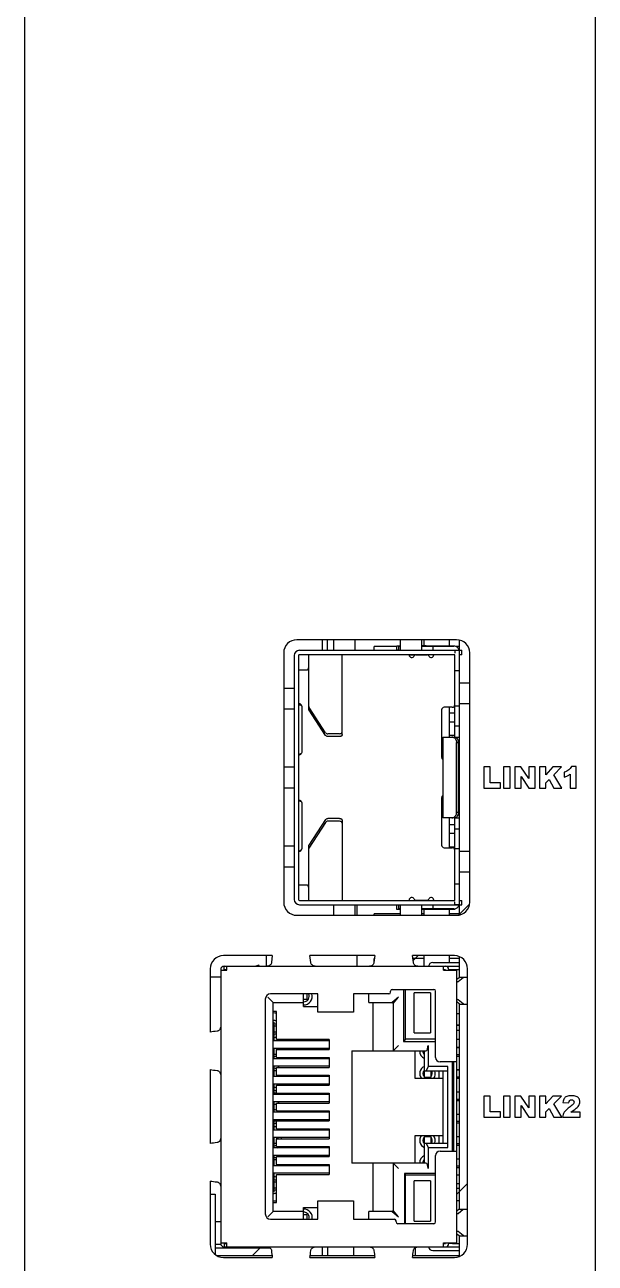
# Model space of a CAD drawing. Header units: millimetres. Extents: x 33 to 632, y -490 to 20.
# Drawn here: x 39.7 to 72.2, y -454.9 to -384.4 of the extents above; entities that cross this region are included whole.
import ezdxf

# ---------------------------------------------------------------- set-up
doc = ezdxf.new("R2010")
doc.units = ezdxf.units.MM
for name, color, linetype in [('02___PRT_ALL_AXES', 7, 'Continuous'), ('03___PRT_ALL_CURVES', 7, 'Continuous'), ('ECAD_DIPTRONICS_EMR-08', 7, 'Continuous'), ('ECAD_PULSE_HX5401NL', 7, 'Continuous'), ('ECAD_SAMTEC_TSW-102-08-L-S-RA', 7, 'Continuous'), ('ECAD_TE_1734099-5', 7, 'Continuous')]:
    doc.layers.add(name, color=color, linetype=linetype)

# ---------------------------------------------------------------- blocks, each defined once
blk = doc.blocks.new('MOD_CCU701')
at = {"color": 7, "linetype": 'Continuous'}
for p, q in [((-0.25, 6), (-0.25, 91.8)), ((32.25, 91.8), (32.25, 6)), ((24.35, 54.6), (15.25, 54.6)), ((17, 54), (17, 54.6)), ((17.35, 54), (17.35, 54.6)), ((18.55, 54.6), (18.55, 54)), ((21.15, 54), (21.15, 54.6)), ((22.35, 54.6), (22.35, 54)), ((22.5, 54.262), (22.5, 54.6)), ((23.94, 54.262), (23.94, 54.6)), ((24.5, 54.576), (24.5, 39.51)), ((14.5, 53.85), (14.5, 39.65)), ((15.1, 53.7), (15.1, 39.8)), ((15.35, 53.7), (15.35, 39.8)), ((15.4, 54), (24.65, 54)), ((24.25, 53.75), (15.4, 53.75)), ((15.93, 50.64), (15.93, 53.75)), ((17.83, 49.195), (17.83, 53.75)), ((20.95, 54.22), (19.65, 54.22)), ((19.65, 54), (19.65, 54.22)), ((20.95, 54.262), (21.15, 54.262)), ((20.95, 54), (20.95, 54.262)), ((21.05, 54.012), (20.95, 54.012)), ((21.05, 54.24), (21.15, 54.24)), ((21.05, 54.24), (21.05, 54)), ((21.65, 53.75), (21.65, 53.74)), ((21.972, 53.72), (21.65, 53.72)), ((22.029, 53.74), (22.671, 53.74)), ((22.35, 54.262), (24.25, 54.262)), ((22.58, 54.25), (22.35, 54.25)), ((22.35, 54.24), (24.2, 54.24)), ((23, 54.24), (23, 54)), ((23.05, 53.74), (23.05, 53.751)), ((24.25, 54.231), (24.25, 54.262)), ((24.25, 54), (24.25, 53.84)), ((24.5, 53.99), (24.25, 53.99)), ((24.25, 49.05), (24.25, 53.75)), ((24.5, 54.22), (24.306, 54.22)), ((24.65, 53.75), (24.5, 53.75)), ((24.65, 53.75), (24.65, 54)), ((25.1, 39.65), (25.1, 53.85)), ((15.35, 52.88), (15.78, 52.88)), ((24.5, 52.82), (24.25, 52.82)), ((14.5, 51.85), (15.1, 51.85)), ((24.5, 52.15), (25.1, 52.15)), ((15.389, 50.929), (15.5, 50.883)), ((24.5, 50.82), (24.25, 50.82)), ((25.1, 50.95), (24.5, 50.95)), ((15.1, 50.65), (14.5, 50.65)), ((15.562, 48.3), (15.562, 50.7)), ((16.889, 49.304), (15.946, 50.749)), ((16.889, 49.143), (15.946, 50.589)), ((23.5, 50.6), (23.5, 47.9)), ((24.1, 50.75), (23.65, 50.75)), ((23.94, 49.05), (23.94, 50.75)), ((24.25, 50.41), (23.94, 50.41)), ((24.25, 49.91), (23.94, 49.91)), ((24.25, 49.7), (24.5, 49.7)), ((17.68, 49.24), (17.023, 49.24)), ((17.68, 49.08), (17.023, 49.08)), ((17.68, 49.24), (17.738, 49.249)), ((23.56, 49.05), (24.234, 49.05)), ((23.56, 49.05), (23.56, 44.45)), ((24.25, 49.14), (23.94, 49.14)), ((24.14, 49.043), (24.087, 49.05)), ((24.25, 49.048), (24.277, 49.043)), ((24.277, 49.05), (24.494, 49.05)), ((24.35, 48.75), (24.446, 48.75)), ((24.35, 44.75), (24.35, 48.75)), ((24.446, 48.75), (24.446, 44.75)), ((14.5, 47.35), (15.1, 47.35)), ((15.1, 46.15), (14.5, 46.15)), ((15.389, 45.429), (15.5, 45.383)), ((15.562, 42.8), (15.562, 45.2)), ((23.5, 45.6), (23.5, 42.9)), ((24.446, 44.75), (24.35, 44.75)), ((16.889, 44.357), (15.93, 42.887)), ((16.889, 44.196), (15.93, 42.726)), ((17.68, 44.42), (17.023, 44.42)), ((17.68, 44.26), (17.023, 44.26)), ((17.738, 44.251), (17.68, 44.26)), ((17.83, 44.305), (17.83, 39.75)), ((24.234, 44.45), (23.56, 44.45)), ((23.94, 42.75), (23.94, 44.45)), ((24.25, 44.06), (23.94, 44.06)), ((24.25, 44.451), (24.234, 44.45)), ((24.25, 44.45), (24.494, 44.45)), ((24.25, 39.75), (24.25, 44.45)), ((24.5, 43.8), (24.25, 43.8)), ((24.25, 43.56), (23.94, 43.56)), ((14.5, 42.85), (15.1, 42.85)), ((15.93, 39.75), (15.93, 42.887)), ((23.65, 42.75), (24.1, 42.75)), ((24.25, 42.79), (23.94, 42.79)), ((24.5, 42.68), (24.25, 42.68)), ((24.5, 42.55), (25.1, 42.55)), ((15.1, 41.65), (14.5, 41.65)), ((25.1, 41.35), (24.5, 41.35)), ((15.78, 40.62), (15.35, 40.62)), ((24.5, 40.68), (24.25, 40.68)), ((15.4, 39.75), (24.25, 39.75)), ((21.65, 39.75), (21.65, 39.76)), ((22.029, 39.76), (22.671, 39.76)), ((23.05, 39.76), (23.05, 39.75)), ((24.25, 39.5), (24.25, 39.66)), ((24.5, 39.75), (24.65, 39.75)), ((24.65, 39.5), (24.65, 39.75)), ((15.25, 38.9), (24.35, 38.9)), ((15.4, 39.5), (24.65, 39.5)), ((17.35, 38.9), (17.35, 39.5)), ((18.55, 39.5), (18.55, 38.9)), ((21.15, 38.98), (19.65, 38.98)), ((19.65, 38.9), (19.65, 38.98)), ((20.95, 39.238), (20.95, 39.5)), ((20.95, 39.487), (21.05, 39.487)), ((21.15, 39.238), (20.95, 39.238)), ((21.05, 39.5), (21.05, 39.26)), ((21.15, 39.26), (21.05, 39.26)), ((21.15, 38.9), (21.15, 39.5)), ((22.35, 39.5), (22.35, 38.9)), ((24.2, 39.26), (22.35, 39.26)), ((22.58, 39.25), (22.35, 39.25)), ((24.25, 39.238), (22.35, 39.238)), ((22.5, 38.98), (22.35, 38.98)), ((22.5, 38.9), (22.5, 39.238)), ((23, 39.5), (23, 39.26)), ((23.94, 38.9), (23.94, 39.238)), ((24.5, 38.98), (23.94, 38.98)), ((24.25, 39.51), (24.5, 39.51)), ((24.25, 39.238), (24.25, 39.269)), ((24.5, 39.5), (24.5, 38.924)), ((13.852, 36.6), (11.065, 36.6)), ((11.115, 36.002), (24.5, 36.002)), ((11.115, 35.773), (11.115, 36.002)), ((11.262, 35.773), (11.262, 36.002)), ((13.09, 36.048), (12.918, 36.002)), ((13.102, 36.002), (13.09, 36.048)), ((13.852, 36.601), (13.804, 36.206)), ((16.046, 36.206), (15.998, 36.601)), ((19.694, 36.6), (15.998, 36.6)), ((19.694, 36.601), (19.646, 36.206)), ((19.675, 36.44), (19.65, 36.44)), ((19.65, 36.237), (19.65, 36.44)), ((21.888, 36.206), (21.84, 36.601)), ((24.225, 36.6), (21.84, 36.6)), ((22.5, 36.44), (21.859, 36.44)), ((22.5, 36.002), (22.5, 36.6)), ((22.997, 36.205), (24.5, 36.205)), ((23.612, 35.773), (23.612, 36.002)), ((23.94, 36.205), (23.94, 36.6)), ((24.5, 36.44), (23.94, 36.44)), ((24.5, 36.541), (24.5, 35.352)), ((10.315, 35.85), (10.315, 32.248)), ((10.912, 35.799), (10.912, 20.203)), ((10.912, 35.773), (11.262, 35.773)), ((11.262, 35.799), (11.115, 35.799)), ((11.224, 35.799), (11.222, 35.773)), ((23.713, 35.799), (23.612, 35.799)), ((23.612, 35.773), (24.374, 35.773)), ((23.713, 35.773), (23.713, 35.799)), ((24.5, 35.799), (23.917, 35.799)), ((23.917, 35.773), (23.917, 35.799)), ((23.94, 35.773), (23.94, 35.799)), ((24.374, 20.229), (24.374, 35.773)), ((24.374, 35.25), (24.504, 35.352)), ((24.432, 35.121), (24.728, 35.352)), ((24.545, 35.367), (24.96, 35.367)), ((24.975, 20.15), (24.975, 35.85)), ((20.689, 34.675), (23.055, 34.675)), ((21.448, 31.836), (21.448, 34.675)), ((24.393, 35.12), (24.412, 35.113)), ((24.412, 35.113), (24.432, 35.121)), ((13.452, 34.121), (13.452, 21.881)), ((16.449, 34.421), (13.752, 34.421)), ((15.826, 34.098), (15.635, 34.098)), ((15.826, 34.421), (15.826, 34.098)), ((16.449, 33.383), (16.449, 34.421)), ((20.489, 34.421), (18.481, 34.421)), ((18.481, 34.421), (18.481, 33.383)), ((20.589, 34.521), (20.589, 34.575)), ((22.868, 34.479), (21.928, 34.479)), ((21.928, 32.193), (21.928, 34.479)), ((22.868, 34.479), (22.868, 32.193)), ((23.155, 30.795), (23.155, 34.575)), ((24.504, 33.858), (24.374, 33.96)), ((24.412, 34.097), (24.393, 34.09)), ((24.432, 34.089), (24.412, 34.097)), ((24.728, 33.858), (24.432, 34.089)), ((18.481, 33.383), (16.449, 33.383)), ((24.5, 33.862), (24.5, 22.144)), ((24.545, 33.843), (24.96, 33.843)), ((13.908, 32.802), (13.959, 32.802)), ((13.959, 31.755), (13.959, 32.802)), ((13.959, 32.599), (14.086, 32.599)), ((24.5, 32.63), (24.374, 32.63)), ((24.5, 32.621), (24.374, 32.621)), ((14.086, 32.244), (13.959, 32.244)), ((23.155, 31.836), (21.448, 31.836)), ((21.928, 32.193), (22.868, 32.193)), ((24.374, 32.344), (24.5, 32.344)), ((24.374, 31.836), (24.5, 31.836)), ((13.908, 31.755), (17.083, 31.755)), ((17.083, 31.31), (13.908, 31.31)), ((13.959, 30.739), (13.959, 31.31)), ((14.086, 31.31), (14.086, 31.247)), ((22.497, 31.177), (22.497, 30.951)), ((24.5, 31.36), (24.374, 31.36)), ((24.5, 31.351), (24.374, 31.351)), ((13.908, 30.739), (17.083, 30.739)), ((14.086, 30.974), (13.959, 30.974)), ((22.497, 30.951), (22.52, 30.951)), ((24.374, 30.541), (23.409, 30.541)), ((24.171, 30.541), (24.171, 25.461)), ((24.5, 30.951), (24.374, 30.951)), ((24.5, 30.86), (24.374, 30.86)), ((10.315, 30.104), (10.315, 25.898)), ((17.083, 30.294), (13.908, 30.294)), ((13.908, 29.723), (17.083, 29.723)), ((13.959, 29.723), (13.959, 30.294)), ((13.959, 30.059), (14.086, 30.059)), ((14.086, 29.786), (14.086, 29.723)), ((22.52, 30.081), (22.497, 30.081)), ((22.497, 30.081), (22.497, 29.681)), ((22.497, 29.681), (22.897, 29.681)), ((22.897, 29.681), (22.897, 30.034)), ((23.332, 30.034), (23.332, 29.602)), ((24.171, 30.09), (24.119, 30.09)), ((24.171, 30.081), (24.119, 30.081)), ((24.171, 29.681), (24.119, 29.681)), ((24.5, 30.09), (24.374, 30.09)), ((24.5, 30.081), (24.374, 30.081)), ((24.5, 29.681), (24.374, 29.681)), ((17.083, 29.278), (13.908, 29.278)), ((13.959, 28.707), (13.959, 29.278)), ((24.171, 29.59), (24.119, 29.59)), ((24.5, 29.59), (24.374, 29.59)), ((13.908, 28.707), (17.083, 28.707)), ((17.083, 28.262), (13.908, 28.262)), ((13.959, 28.789), (14.086, 28.789)), ((13.959, 27.691), (13.959, 28.262)), ((14.086, 28.77), (14.086, 28.707)), ((24.171, 28.82), (24.119, 28.82)), ((24.171, 28.811), (24.119, 28.811)), ((24.171, 28.411), (24.119, 28.411)), ((24.171, 28.32), (24.119, 28.32)), ((24.5, 28.82), (24.374, 28.82)), ((24.5, 28.811), (24.374, 28.811)), ((24.5, 28.411), (24.374, 28.411)), ((24.5, 28.32), (24.374, 28.32)), ((13.908, 27.691), (17.083, 27.691)), ((24.171, 27.55), (24.119, 27.55)), ((24.171, 27.541), (24.119, 27.541)), ((24.5, 27.55), (24.374, 27.55)), ((24.5, 27.541), (24.374, 27.541)), ((17.083, 27.246), (13.908, 27.246)), ((13.959, 26.675), (13.959, 27.246)), ((14.086, 27.164), (13.959, 27.164)), ((14.086, 27.246), (14.086, 27.183)), ((24.171, 27.141), (24.119, 27.141)), ((24.171, 27.05), (24.119, 27.05)), ((24.5, 27.141), (24.374, 27.141)), ((24.5, 27.05), (24.374, 27.05)), ((13.908, 26.675), (17.083, 26.675)), ((17.083, 26.23), (13.908, 26.23)), ((13.959, 25.659), (13.959, 26.23)), ((14.086, 26.23), (14.086, 26.167)), ((22.897, 26.271), (22.497, 26.271)), ((22.497, 26.271), (22.497, 25.871)), ((22.897, 25.919), (22.897, 26.271)), ((23.332, 26.351), (23.332, 25.919)), ((24.171, 26.28), (24.119, 26.28)), ((24.171, 26.271), (24.119, 26.271)), ((24.5, 26.28), (24.374, 26.28)), ((24.5, 26.271), (24.374, 26.271)), ((13.908, 25.659), (17.083, 25.659)), ((14.086, 25.894), (13.959, 25.894)), ((22.497, 25.871), (22.52, 25.871)), ((23.409, 25.461), (24.374, 25.461)), ((24.171, 25.871), (24.119, 25.871)), ((24.171, 25.78), (24.119, 25.78)), ((24.5, 25.871), (24.374, 25.871)), ((24.5, 25.78), (24.374, 25.78)), ((17.083, 25.214), (13.908, 25.214)), ((13.959, 24.643), (13.959, 25.214)), ((13.959, 24.979), (14.086, 24.979)), ((14.086, 24.706), (14.086, 24.643)), ((22.52, 25.001), (22.497, 25.001)), ((22.497, 25.001), (22.497, 24.776)), ((23.155, 21.427), (23.155, 25.207)), ((24.5, 25.01), (24.374, 25.01)), ((24.5, 25.001), (24.374, 25.001)), ((13.908, 24.643), (17.083, 24.643)), ((17.083, 24.198), (13.908, 24.198)), ((13.959, 23.15), (13.959, 24.198)), ((21.448, 24.116), (23.155, 24.116)), ((21.448, 21.327), (21.448, 24.116)), ((24.5, 24.601), (24.374, 24.601)), ((24.5, 24.51), (24.374, 24.51)), ((24.374, 24.116), (24.5, 24.116)), ((10.315, 23.754), (10.315, 20.15)), ((13.959, 23.709), (14.086, 23.709)), ((14.086, 23.354), (13.959, 23.354)), ((22.868, 23.759), (21.928, 23.759)), ((21.928, 21.473), (21.928, 23.759)), ((22.868, 23.759), (22.868, 21.473)), ((24.374, 23.608), (24.5, 23.608)), ((24.5, 23.331), (24.374, 23.331)), ((13.959, 23.15), (13.908, 23.15)), ((16.449, 22.619), (18.481, 22.619)), ((16.449, 21.581), (16.449, 22.619)), ((18.481, 22.619), (18.481, 21.581)), ((24.504, 22.144), (24.374, 22.042)), ((24.393, 21.912), (24.412, 21.905)), ((24.412, 21.905), (24.432, 21.913)), ((24.432, 21.913), (24.728, 22.144)), ((24.545, 22.159), (24.96, 22.159)), ((13.752, 21.581), (16.449, 21.581)), ((15.635, 21.855), (15.826, 21.855)), ((15.826, 21.855), (15.826, 21.581)), ((18.481, 21.581), (20.805, 21.581)), ((20.905, 21.427), (20.905, 21.481)), ((23.055, 21.327), (21.005, 21.327)), ((21.928, 21.473), (22.868, 21.473)), ((24.374, 20.752), (24.504, 20.65)), ((24.412, 20.889), (24.393, 20.882)), ((24.432, 20.881), (24.412, 20.889)), ((24.728, 20.65), (24.432, 20.881)), ((24.5, 20.654), (24.5, 19.459)), ((24.545, 20.635), (24.96, 20.635)), ((10.912, 20.229), (11.262, 20.229)), ((11.115, 20.229), (11.115, 20)), ((11.115, 20.203), (11.262, 20.203)), ((11.115, 20), (24.5, 20)), ((11.222, 20.229), (11.224, 20.203)), ((11.262, 20), (11.262, 20.229)), ((12.918, 20), (13.09, 19.954)), ((13.09, 19.954), (13.102, 20)), ((17, 20), (17, 19.56)), ((18.5, 19.5), (18.5, 20)), ((22, 19.959), (22, 19.56)), ((22.997, 19.797), (24.5, 19.797)), ((23.612, 20.229), (24.374, 20.229)), ((23.612, 20), (23.612, 20.229)), ((23.612, 20.203), (23.713, 20.203)), ((23.713, 20.203), (23.713, 20.229)), ((23.917, 20.203), (23.917, 20.229)), ((24.119, 20.203), (24.5, 20.203)), ((11.065, 19.4), (13.853, 19.4)), ((15.997, 19.4), (19.695, 19.4)), ((21.839, 19.4), (24.225, 19.4))]:
    blk.add_line(p, q, dxfattribs=at)
at = {"color": 2, "linetype": 'Continuous'}
for p, q in [((24.464, 38.909), (25.091, 39.536)), ((21.874, 36.319), (22.155, 36.6)), ((24.374, 23.013), (24.975, 23.614)), ((12.7, 19.5), (13.195, 19.995))]:
    blk.add_line(p, q, dxfattribs=at)
at = {"color": 6, "linetype": 'Continuous'}
for p, q in [((21.321, 34.675), (21.321, 31.711)), ((13.908, 33.933), (13.603, 34.238)), ((13.908, 33.933), (15.635, 33.933)), ((13.908, 22.02), (13.908, 33.933)), ((15.635, 33.704), (15.635, 34.421)), ((19.344, 33.933), (19.344, 34.421)), ((19.344, 33.933), (20.69, 33.933)), ((19.572, 33.933), (19.572, 31.177)), ((21.046, 34.238), (20.69, 33.933)), ((20.741, 33.882), (21.046, 34.238)), ((20.741, 33.882), (20.741, 31.177)), ((14.086, 33.425), (13.908, 33.425)), ((14.086, 31.818), (14.086, 33.425)), ((15.635, 33.704), (16.449, 33.704)), ((24.374, 33.31), (24.5, 33.31)), ((17.083, 31.818), (14.086, 31.818)), ((17.083, 31.818), (17.083, 31.247)), ((21.448, 31.838), (21.321, 31.711)), ((14.086, 31.247), (17.083, 31.247)), ((14.086, 30.802), (14.086, 31.247)), ((18.379, 31.177), (22.601, 31.177)), ((18.379, 31.177), (18.379, 24.776)), ((20.741, 31.177), (21.046, 31.482)), ((21.321, 31.711), (23.155, 31.711)), ((21.985, 29.602), (21.985, 31.177)), ((22.519, 30.034), (22.519, 31.177)), ((22.724, 31.482), (22.724, 30.288)), ((14.086, 30.802), (17.083, 30.802)), ((17.083, 30.802), (17.083, 30.231)), ((24.119, 25.461), (24.119, 30.541)), ((14.086, 30.231), (17.083, 30.231)), ((14.086, 29.786), (14.086, 30.231)), ((14.086, 29.786), (17.083, 29.786)), ((17.083, 29.786), (17.083, 29.215)), ((22.519, 30.034), (23.852, 30.034)), ((22.724, 30.288), (22.621, 30.034)), ((23.852, 30.288), (22.724, 30.288)), ((23.56, 30.034), (23.56, 25.919)), ((23.852, 25.665), (23.852, 30.288)), ((14.086, 29.215), (17.083, 29.215)), ((14.086, 28.77), (14.086, 29.215)), ((23.56, 29.602), (21.985, 29.602)), ((14.086, 28.77), (17.083, 28.77)), ((17.083, 28.77), (17.083, 28.199)), ((14.086, 28.199), (17.083, 28.199)), ((14.086, 27.754), (14.086, 28.199)), ((14.086, 27.754), (17.083, 27.754)), ((17.083, 27.754), (17.083, 27.183)), ((14.086, 27.183), (17.083, 27.183)), ((14.086, 26.738), (14.086, 27.183)), ((14.086, 26.738), (17.083, 26.738)), ((14.086, 26.167), (17.083, 26.167)), ((14.086, 25.722), (14.086, 26.167)), ((17.083, 26.738), (17.083, 26.167)), ((21.985, 26.351), (23.56, 26.351)), ((21.985, 24.776), (21.985, 26.351)), ((14.086, 25.722), (17.083, 25.722)), ((17.083, 25.722), (17.083, 25.151)), ((22.519, 25.919), (23.852, 25.919)), ((22.519, 24.776), (22.519, 25.919)), ((22.621, 25.919), (22.724, 25.665)), ((22.724, 25.665), (23.852, 25.665)), ((22.724, 25.665), (22.724, 24.471)), ((14.086, 25.151), (17.083, 25.151)), ((14.086, 24.706), (14.086, 25.151)), ((14.086, 24.706), (17.083, 24.706)), ((17.083, 24.706), (17.083, 24.135)), ((22.601, 24.776), (18.379, 24.776)), ((19.572, 24.776), (19.572, 22.02)), ((20.741, 24.776), (21.046, 24.471)), ((20.741, 24.776), (20.741, 22.071)), ((14.086, 24.135), (17.083, 24.135)), ((14.086, 22.528), (14.086, 24.135)), ((23.155, 24.188), (21.375, 24.188)), ((21.375, 24.188), (21.448, 24.115)), ((21.375, 24.188), (21.375, 21.327)), ((24.374, 22.642), (24.5, 22.642)), ((13.908, 22.02), (13.603, 21.715)), ((13.908, 22.528), (14.086, 22.528)), ((15.635, 22.02), (13.908, 22.02)), ((15.635, 22.249), (16.449, 22.249)), ((15.635, 21.581), (15.635, 22.249)), ((20.69, 22.02), (19.344, 22.02)), ((19.344, 21.581), (19.344, 22.02)), ((20.69, 22.02), (21.046, 21.715)), ((21.046, 21.715), (20.741, 22.071)), ((24.119, 20.204), (23.917, 20.204)), ((24.119, 20.229), (24.119, 20.204))]:
    blk.add_line(p, q, dxfattribs=at)
at = {"color": 7, "linetype": 'Continuous'}
for centre, radius, start, end in [((15.25, 53.85), 0.75, 90, 180), ((24.35, 53.85), 0.75, 0, 90), ((15.4, 53.7), 0.3, 90, 180), ((15.4, 53.7), 0.05, 90, 180), ((21.8, 53.74), 0.15, 180, 336.42182), ((22.029, 53.64), 0.1, 90, 156.42182), ((22.58, 53.9), 0.35, 76.5805, 90), ((22.671, 53.64), 0.1, 23.57818, 90), ((22.9, 53.74), 0.15, 203.57818, 0), ((24.2, 53.94), 0.3, 11.71257, 90), ((15.78, 53.03), 0.15, 270, 0), ((15.078, 50.038), 0.943, 70.70906, 72.84134), ((15.262, 50.7), 0.3, 0, 37.63253), ((24.1, 50.9), 0.15, 270, 0), ((23.65, 50.6), 0.15, 90, 180), ((24.221, 48.822), 0.228, 82.64727, 86.77047), ((15.262, 48.3), 0.3, 322.36747, 0), ((23.65, 47.9), 0.15, 180, 232.38149), ((15.078, 44.538), 0.943, 70.70906, 72.84134), ((15.262, 45.2), 0.3, 0, 37.63253), ((23.65, 45.6), 0.15, 127.61851, 180), ((15.262, 42.8), 0.3, 322.36747, 0), ((23.65, 42.9), 0.15, 180, 270), ((24.1, 42.6), 0.15, 0, 90), ((15.78, 40.47), 0.15, 0, 90), ((15.25, 39.65), 0.75, 180, 270), ((15.4, 39.8), 0.3, 180, 270), ((15.4, 39.8), 0.05, 180, 270), ((21.8, 39.76), 0.15, 23.57818, 180), ((22.029, 39.86), 0.1, 203.57818, 270), ((22.671, 39.86), 0.1, 270, 336.42182), ((22.9, 39.76), 0.15, 0, 156.42182), ((24.35, 39.65), 0.75, 270, 0), ((22.58, 39.6), 0.35, 270, 283.4195), ((24.2, 39.56), 0.3, 270, 348.28743), ((11.065, 35.85), 0.75, 90, 180), ((11.115, 35.799), 0.203, 90, 180), ((22.997, 35.951), 0.254, 90, 168.46304), ((23.713, 35.799), 0.203, 0, 90), ((24.225, 35.85), 0.75, 0, 90), ((20.689, 34.575), 0.1, 90, 180), ((23.055, 34.575), 0.1, 0, 90), ((13.752, 34.121), 0.3, 90, 180), ((15.648, 34.276), 0.305, 267.50159, 28.81331), ((15.648, 34.276), 0.483, 268.43641, 17.68194), ((20.489, 34.521), 0.1, 270, 0), ((14.035, 33.818), 0.483, 254.69622, 276.2062), ((13.908, 32.421), 0.483, 68.1715, 90), ((13.908, 32.421), 0.305, 54.26175, 80.16387), ((13.908, 32.421), 0.305, 279.82828, 305.76611), ((13.908, 32.421), 0.483, 276.20615, 291.83325), ((13.908, 31.151), 0.305, 18.21113, 31.70774), ((13.908, 31.151), 0.483, 11.46211, 19.37692), ((22.697, 31.151), 0.445, 176.70019, 246.1397), ((22.697, 31.151), 0.267, 174.50386, 221.41774), ((13.908, 31.151), 0.305, 279.82828, 305.76611), ((13.908, 31.151), 0.483, 300.80149, 313.07662), ((23.409, 30.795), 0.254, 180, 270), ((13.908, 29.881), 0.305, 54.26175, 80.16387), ((13.908, 29.881), 0.483, 46.94257, 59.25615), ((13.908, 29.881), 0.305, 328.32055, 341.76337), ((13.908, 29.881), 0.483, 340.60838, 348.54549), ((22.697, 29.881), 0.445, 113.8647, 219.31479), ((22.697, 29.881), 0.267, 138.58226, 221.41774), ((22.697, 29.881), 0.267, 228.58226, 311.41774), ((22.697, 29.881), 0.267, 318.58226, 35.13736), ((22.697, 29.881), 0.445, 320.71732, 20.17602), ((13.908, 28.611), 0.483, 68.1715, 83.80194), ((13.908, 28.611), 0.305, 54.26175, 80.16387), ((13.908, 28.611), 0.483, 300.80149, 313.07662), ((13.908, 28.611), 0.305, 18.21113, 31.70774), ((13.908, 28.611), 0.483, 11.46211, 19.37692), ((13.908, 28.611), 0.483, 276.20615, 291.83325), ((13.908, 27.341), 0.483, 68.1715, 83.80194), ((13.908, 27.341), 0.483, 46.94257, 59.25615), ((13.908, 27.341), 0.305, 279.82828, 305.76611), ((13.908, 27.341), 0.483, 276.20615, 291.83325), ((13.908, 27.341), 0.305, 328.32055, 341.76337), ((13.908, 27.341), 0.483, 340.60838, 348.54549), ((13.908, 26.071), 0.305, 18.21113, 31.70774), ((13.908, 26.071), 0.483, 11.46211, 19.37692), ((22.697, 26.071), 0.445, 140.71732, 246.1397), ((22.697, 26.071), 0.267, 138.58226, 221.41774), ((22.697, 26.071), 0.267, 48.58226, 131.41774), ((22.697, 26.071), 0.267, 324.86259, 41.41774), ((22.697, 26.071), 0.445, 339.84299, 39.31479), ((13.908, 26.071), 0.305, 279.82828, 305.76611), ((13.908, 26.071), 0.483, 300.80149, 313.07662), ((23.409, 25.207), 0.254, 90, 180), ((13.908, 24.801), 0.305, 54.26175, 80.16387), ((13.908, 24.801), 0.483, 46.94257, 59.25615), ((13.908, 24.801), 0.305, 328.32055, 341.76337), ((13.908, 24.801), 0.483, 340.60838, 348.54549), ((22.697, 24.801), 0.445, 113.8647, 183.30328), ((22.697, 24.801), 0.267, 138.58226, 185.49606), ((13.908, 23.531), 0.483, 68.1715, 83.80194), ((13.908, 23.531), 0.305, 54.26175, 80.16387), ((13.908, 23.531), 0.483, 270, 291.83325), ((14.035, 22.134), 0.483, 83.80189, 105.30383), ((13.908, 23.531), 0.305, 279.82828, 305.76611), ((13.752, 21.881), 0.3, 180, 270), ((15.648, 21.677), 0.483, 348.45853, 91.56648), ((15.648, 21.677), 0.305, 341.61717, 92.49462), ((20.805, 21.481), 0.1, 0, 90), ((21.005, 21.427), 0.1, 180, 270), ((23.055, 21.427), 0.1, 270, 0), ((11.065, 20.15), 0.75, 180, 270), ((11.115, 20.203), 0.203, 180, 270), ((22.997, 20.051), 0.254, 191.53696, 270), ((23.713, 20.203), 0.203, 270, 360), ((24.225, 20.15), 0.75, 270, 0), ((17.4, 19.56), 0.4, 180, 188.85982), ((22.4, 19.56), 0.4, 180, 188.73738)]:
    blk.add_arc(centre, radius, start, end, dxfattribs=at)
at = {"color": 6, "linetype": 'Continuous'}
for centre, start, end in [((20.69, 33.882), 0, 90), ((20.69, 22.071), 270, 0)]:
    blk.add_arc(centre, 0.0508, start, end, dxfattribs=at)
at = {"color": 7, "linetype": 'Continuous'}
for centre, major_axis, ratio, start_param, end_param in [((24.545, 35.113), (0, 0.254), 0.466308, 0, 0.349066), ((24.545, 34.097), (0, 0.254), 0.466308, -3.490659, -3.141593), ((14.566, 32.018), (5.004, 0), 0.087489, 2.451113, 2.588498), ((14.566, 30.334), (5.004, 0), 0.087489, -2.588498, -2.451113), ((14.566, 25.668), (5.004, 0), 0.087489, 2.451113, 2.588498), ((14.566, 23.984), (5.004, 0), 0.087489, -2.588498, -2.451113), ((24.545, 21.905), (0, 0.254), 0.466308, 0, 0.349066), ((24.545, 20.889), (0, 0.254), 0.466308, -3.490659, -3.141593), ((14.083, 23.654), (0, 5.004), 0.087489, -3.832073, -3.696002), ((15.767, 23.654), (0, 5.004), 0.087489, -2.587184, -2.451113), ((19.925, 23.654), (0, 5.004), 0.087489, -3.832073, -3.696002), ((21.609, 23.654), (0, 5.004), 0.087489, -2.587184, -2.451113)]:
    blk.add_ellipse(centre, major_axis=major_axis, ratio=ratio, start_param=start_param, end_param=end_param, dxfattribs=at)
at = {"color": 6, "linetype": 'Continuous'}
for centre, start_param, end_param in [((22.601, 31.482), -3.141593, -1.570796), ((22.601, 24.471), -1.570796, 0)]:
    blk.add_ellipse(centre, major_axis=(0, 0.305), ratio=0.404026, start_param=start_param, end_param=end_param, dxfattribs=at)
at = {"color": 7, "linetype": 'Continuous'}
for points, knots in [([(15.356, 50.939), (15.359, 50.946), (15.365, 50.961), (15.381, 50.968), (15.388, 50.968)], [0, 0, 0, 0, 0.519682, 1, 1, 1, 1]), ([(15.388, 50.968), (15.398, 50.968), (15.42, 50.96), (15.458, 50.932), (15.484, 50.903), (15.5, 50.883)], [0, 0, 0, 0, 0.208805, 0.459788, 1, 1, 1, 1]), ([(15.93, 50.801), (15.93, 50.788), (15.934, 50.769), (15.943, 50.753), (15.946, 50.749)], [0, 0, 0, 0, 0.741326, 1, 1, 1, 1]), ([(15.946, 50.589), (15.943, 50.593), (15.934, 50.609), (15.93, 50.627), (15.93, 50.64)], [0, 0, 0, 0, 0.258674, 1, 1, 1, 1]), ([(16.889, 49.304), (16.902, 49.283), (16.944, 49.25), (16.996, 49.24), (17.023, 49.24)], [0, 0, 0, 0, 0.472159, 1, 1, 1, 1]), ([(17.023, 49.08), (16.996, 49.08), (16.944, 49.09), (16.902, 49.123), (16.889, 49.143)], [0, 0, 0, 0, 0.52784, 1, 1, 1, 1]), ([(17.83, 49.195), (17.83, 49.179), (17.821, 49.147), (17.787, 49.11), (17.737, 49.085), (17.699, 49.08), (17.68, 49.08)], [0, 0, 0, 0, 0.218958, 0.457227, 0.720437, 1, 1, 1, 1]), ([(17.738, 49.249), (17.763, 49.257), (17.808, 49.282), (17.83, 49.332), (17.83, 49.355)], [0, 0, 0, 0, 0.536228, 1, 1, 1, 1]), ([(24.14, 49.043), (24.2, 49.029), (24.27, 48.975), (24.318, 48.893), (24.336, 48.847), (24.348, 48.799), (24.349, 48.766), (24.35, 48.75)], [0, 0, 0, 0, 0.485222, 0.61334, 0.744944, 0.873021, 1, 1, 1, 1]), ([(24.277, 49.043), (24.329, 49.028), (24.396, 48.957), (24.432, 48.862), (24.444, 48.799), (24.445, 48.766), (24.446, 48.75)], [0, 0, 0, 0, 0.457437, 0.726575, 0.863332, 1, 1, 1, 1]), ([(15.5, 48.117), (15.489, 48.11), (15.445, 48.085), (15.398, 48.065), (15.362, 48.053)], [0, 0, 0, 0, 0.254001, 1, 1, 1, 1]), ([(15.4, 48.032), (15.392, 48.032), (15.376, 48.037), (15.366, 48.049), (15.362, 48.056)], [0, 0, 0, 0, 0.512511, 1, 1, 1, 1]), ([(15.5, 48.117), (15.488, 48.096), (15.462, 48.06), (15.421, 48.032), (15.4, 48.032)], [0, 0, 0, 0, 0.533087, 1, 1, 1, 1]), ([(15.356, 45.439), (15.359, 45.446), (15.365, 45.461), (15.381, 45.468), (15.388, 45.468)], [0, 0, 0, 0, 0.519682, 1, 1, 1, 1]), ([(15.388, 45.468), (15.398, 45.468), (15.42, 45.46), (15.458, 45.432), (15.484, 45.403), (15.5, 45.383)], [0, 0, 0, 0, 0.208805, 0.459788, 1, 1, 1, 1]), ([(24.087, 44.45), (24.104, 44.451), (24.139, 44.454), (24.207, 44.48), (24.28, 44.539), (24.327, 44.621), (24.347, 44.694), (24.349, 44.731), (24.35, 44.75)], [0, 0, 0, 0, 0.120298, 0.2378, 0.488415, 0.744913, 0.872438, 1, 1, 1, 1]), ([(24.446, 44.75), (24.445, 44.732), (24.444, 44.696), (24.429, 44.628), (24.396, 44.55), (24.341, 44.488), (24.289, 44.459), (24.262, 44.453), (24.25, 44.451)], [0, 0, 0, 0, 0.139167, 0.276358, 0.544859, 0.789886, 0.901571, 1, 1, 1, 1]), ([(16.889, 44.357), (16.902, 44.377), (16.944, 44.41), (16.996, 44.42), (17.023, 44.42)], [0, 0, 0, 0, 0.472159, 1, 1, 1, 1]), ([(17.023, 44.26), (16.996, 44.26), (16.944, 44.25), (16.902, 44.217), (16.889, 44.196)], [0, 0, 0, 0, 0.52784, 1, 1, 1, 1]), ([(17.68, 44.42), (17.699, 44.42), (17.737, 44.415), (17.787, 44.39), (17.821, 44.353), (17.83, 44.321), (17.83, 44.305)], [0, 0, 0, 0, 0.279563, 0.542773, 0.781042, 1, 1, 1, 1]), ([(17.83, 44.145), (17.83, 44.168), (17.808, 44.218), (17.763, 44.243), (17.738, 44.251)], [0, 0, 0, 0, 0.463772, 1, 1, 1, 1]), ([(15.5, 42.617), (15.489, 42.61), (15.445, 42.585), (15.398, 42.565), (15.362, 42.553)], [0, 0, 0, 0, 0.254001, 1, 1, 1, 1]), ([(15.4, 42.532), (15.392, 42.532), (15.376, 42.537), (15.366, 42.549), (15.362, 42.556)], [0, 0, 0, 0, 0.512511, 1, 1, 1, 1]), ([(15.5, 42.617), (15.488, 42.596), (15.462, 42.56), (15.421, 42.532), (15.4, 42.532)], [0, 0, 0, 0, 0.533087, 1, 1, 1, 1]), ([(13.804, 36.206), (13.802, 36.182), (13.787, 36.132), (13.734, 36.066), (13.653, 36.016), (13.586, 36.002), (13.551, 36.002)], [0, 0, 0, 0, 0.204323, 0.434087, 0.700109, 1, 1, 1, 1]), ([(16.299, 36.002), (16.264, 36.002), (16.197, 36.016), (16.116, 36.066), (16.063, 36.132), (16.048, 36.182), (16.046, 36.206)], [0, 0, 0, 0, 0.299848, 0.565922, 0.795722, 1, 1, 1, 1]), ([(19.646, 36.206), (19.644, 36.182), (19.629, 36.132), (19.576, 36.066), (19.495, 36.016), (19.428, 36.002), (19.393, 36.002)], [0, 0, 0, 0, 0.204323, 0.434087, 0.700109, 1, 1, 1, 1]), ([(22.141, 36.002), (22.106, 36.002), (22.039, 36.016), (21.958, 36.066), (21.905, 36.132), (21.89, 36.182), (21.888, 36.206)], [0, 0, 0, 0, 0.299848, 0.565922, 0.795722, 1, 1, 1, 1]), ([(11.222, 35.773), (11.226, 35.78), (11.232, 35.79), (11.242, 35.799), (11.247, 35.799)], [0, 0, 0, 0, 0.599098, 1, 1, 1, 1]), ([(24.728, 35.352), (24.731, 35.354), (24.743, 35.362), (24.758, 35.367), (24.769, 35.367)], [0, 0, 0, 0, 0.273103, 1, 1, 1, 1]), ([(24.769, 33.843), (24.765, 33.843), (24.751, 33.844), (24.737, 33.851), (24.728, 33.858)], [0, 0, 0, 0, 0.235955, 1, 1, 1, 1]), ([(10.912, 32.55), (10.912, 32.515), (10.898, 32.448), (10.847, 32.367), (10.782, 32.314), (10.732, 32.299), (10.708, 32.297)], [0, 0, 0, 0, 0.299848, 0.565922, 0.795722, 1, 1, 1, 1]), ([(10.708, 30.055), (10.732, 30.053), (10.782, 30.038), (10.847, 29.985), (10.898, 29.904), (10.912, 29.837), (10.912, 29.802)], [0, 0, 0, 0, 0.204323, 0.434087, 0.700109, 1, 1, 1, 1]), ([(10.912, 26.2), (10.912, 26.165), (10.898, 26.098), (10.847, 26.017), (10.782, 25.964), (10.732, 25.949), (10.708, 25.947)], [0, 0, 0, 0, 0.299848, 0.565922, 0.795722, 1, 1, 1, 1]), ([(10.708, 23.705), (10.732, 23.703), (10.782, 23.688), (10.847, 23.635), (10.898, 23.554), (10.912, 23.487), (10.912, 23.452)], [0, 0, 0, 0, 0.204323, 0.434087, 0.700109, 1, 1, 1, 1]), ([(24.728, 22.144), (24.731, 22.146), (24.743, 22.154), (24.758, 22.159), (24.769, 22.159)], [0, 0, 0, 0, 0.273103, 1, 1, 1, 1]), ([(24.769, 20.635), (24.765, 20.635), (24.751, 20.636), (24.737, 20.643), (24.728, 20.65)], [0, 0, 0, 0, 0.235955, 1, 1, 1, 1]), ([(11.247, 20.203), (11.242, 20.203), (11.232, 20.212), (11.226, 20.222), (11.222, 20.229)], [0, 0, 0, 0, 0.400847, 1, 1, 1, 1]), ([(13.551, 20), (13.586, 20), (13.653, 19.986), (13.734, 19.936), (13.787, 19.87), (13.802, 19.82), (13.804, 19.796)], [0, 0, 0, 0, 0.299848, 0.565922, 0.795722, 1, 1, 1, 1]), ([(16.046, 19.796), (16.048, 19.82), (16.063, 19.87), (16.116, 19.936), (16.197, 19.986), (16.264, 20), (16.299, 20)], [0, 0, 0, 0, 0.204323, 0.434087, 0.700109, 1, 1, 1, 1]), ([(19.393, 20), (19.428, 20), (19.495, 19.986), (19.576, 19.936), (19.629, 19.87), (19.644, 19.82), (19.646, 19.796)], [0, 0, 0, 0, 0.299848, 0.565922, 0.795722, 1, 1, 1, 1]), ([(21.888, 19.796), (21.89, 19.82), (21.905, 19.87), (21.958, 19.936), (22.039, 19.986), (22.106, 20), (22.141, 20)], [0, 0, 0, 0, 0.204323, 0.434087, 0.700109, 1, 1, 1, 1])]:
    blk.add_open_spline(points, degree=3, knots=knots, dxfattribs=at)
at = {"layer": '02___PRT_ALL_AXES', "color": 7, "linetype": 'Continuous'}
for p, q in [((24.35, 54.6), (15.25, 54.6)), ((14.5, 53.85), (14.5, 39.65)), ((25.1, 39.65), (25.1, 53.85)), ((15.25, 38.9), (24.35, 38.9)), ((13.852, 36.6), (11.065, 36.6)), ((19.694, 36.6), (15.998, 36.6)), ((24.225, 36.6), (21.84, 36.6)), ((10.315, 35.85), (10.315, 32.248)), ((24.975, 20.15), (24.975, 35.85)), ((10.315, 30.104), (10.315, 25.898)), ((10.315, 23.754), (10.315, 20.15)), ((10.59, 19.95), (13.704, 19.95)), ((16.7, 20), (16.7, 19.5)), ((13.84, 19.5), (10.709, 19.5)), ((11.065, 19.4), (13.853, 19.4)), ((15.997, 19.4), (19.695, 19.4)), ((19.682, 19.5), (16.01, 19.5)), ((21.839, 19.4), (24.225, 19.4)), ((24.5, 19.5), (21.852, 19.5))]:
    blk.add_line(p, q, dxfattribs=at)
for centre, start, end in [((15.25, 53.85), 90, 180), ((24.35, 53.85), 0, 90), ((15.25, 39.65), 180, 270), ((24.35, 39.65), 270, 0), ((11.065, 35.85), 90, 180), ((24.225, 35.85), 0, 90), ((11.065, 20.15), 180, 270), ((24.225, 20.15), 270, 0)]:
    blk.add_arc(centre, 0.75, start, end, dxfattribs=at)
at = {"layer": '03___PRT_ALL_CURVES', "color": 4, "linetype": 'Continuous'}
for p, q in [((26.271, 47.35), (25.9, 47.35)), ((25.9, 47.35), (25.9, 46.15)), ((26.271, 46.445), (26.271, 47.35)), ((27.405, 47.35), (27.033, 47.35)), ((27.033, 47.35), (27.033, 46.15)), ((27.405, 46.15), (27.405, 47.35)), ((28.019, 47.35), (27.673, 47.35)), ((27.673, 47.35), (27.673, 46.15)), ((28.471, 46.685), (28.019, 47.35)), ((28.821, 47.35), (28.471, 47.35)), ((28.471, 47.35), (28.471, 46.685)), ((28.821, 46.15), (28.821, 47.35)), ((29.439, 47.35), (29.069, 47.35)), ((29.069, 47.35), (29.069, 46.15)), ((29.439, 46.897), (29.439, 47.35)), ((29.827, 47.35), (29.439, 46.897)), ((30.321, 47.35), (29.827, 47.35)), ((29.883, 46.897), (30.321, 47.35)), ((31.165, 47.37), (30.889, 47.37)), ((31.165, 46.15), (31.165, 47.37)), ((28.022, 46.808), (28.471, 46.15)), ((28.022, 46.15), (28.022, 46.808)), ((29.439, 46.442), (29.631, 46.643)), ((29.631, 46.643), (29.884, 46.15)), ((30.341, 46.15), (29.883, 46.897)), ((30.477, 47.049), (30.477, 46.775)), ((30.828, 46.95), (30.828, 46.15)), ((25.9, 46.15), (26.85, 46.15)), ((26.85, 46.445), (26.271, 46.445)), ((26.85, 46.15), (26.85, 46.445)), ((27.033, 46.15), (27.405, 46.15)), ((27.673, 46.15), (28.022, 46.15)), ((28.471, 46.15), (28.821, 46.15)), ((29.069, 46.15), (29.439, 46.15)), ((29.439, 46.15), (29.439, 46.442)), ((29.884, 46.15), (30.341, 46.15)), ((30.828, 46.15), (31.165, 46.15)), ((26.271, 28.6), (25.9, 28.6)), ((25.9, 28.6), (25.9, 27.4)), ((26.271, 27.695), (26.271, 28.6)), ((27.405, 28.6), (27.033, 28.6)), ((27.033, 28.6), (27.033, 27.4)), ((27.405, 27.4), (27.405, 28.6)), ((28.019, 28.6), (27.673, 28.6)), ((27.673, 28.6), (27.673, 27.4)), ((28.471, 27.935), (28.019, 28.6)), ((28.821, 28.6), (28.471, 28.6)), ((28.471, 28.6), (28.471, 27.935)), ((28.821, 27.4), (28.821, 28.6)), ((29.439, 28.6), (29.069, 28.6)), ((29.069, 28.6), (29.069, 27.4)), ((29.439, 28.147), (29.439, 28.6)), ((29.827, 28.6), (29.439, 28.147)), ((30.321, 28.6), (29.827, 28.6)), ((29.883, 28.147), (30.321, 28.6)), ((30.409, 28.237), (30.743, 28.21)), ((26.85, 27.695), (26.271, 27.695)), ((26.85, 27.4), (26.85, 27.695)), ((28.022, 28.058), (28.471, 27.4)), ((28.022, 27.4), (28.022, 28.058)), ((29.439, 27.692), (29.631, 27.893)), ((29.439, 27.4), (29.439, 27.692)), ((29.631, 27.893), (29.884, 27.4)), ((30.341, 27.4), (29.883, 28.147)), ((30.865, 27.672), (30.944, 27.744)), ((31.385, 27.672), (30.865, 27.672)), ((30.944, 27.744), (31.079, 27.842)), ((31.385, 27.4), (31.385, 27.672)), ((25.9, 27.4), (26.85, 27.4)), ((27.033, 27.4), (27.405, 27.4)), ((27.673, 27.4), (28.022, 27.4)), ((28.471, 27.4), (28.821, 27.4)), ((29.069, 27.4), (29.439, 27.4)), ((29.884, 27.4), (30.341, 27.4)), ((30.385, 27.4), (31.385, 27.4))]:
    blk.add_line(p, q, dxfattribs=at)
for points in [[(30.889, 47.37), (30.853, 47.295), (30.804, 47.231), (30.742, 47.181)], [(30.742, 47.181), (30.679, 47.129), (30.59, 47.085), (30.477, 47.049)], [(30.477, 46.775), (30.554, 46.798), (30.618, 46.823), (30.669, 46.849)], [(30.669, 46.849), (30.72, 46.874), (30.773, 46.908), (30.828, 46.95)], [(30.481, 28.457), (30.446, 28.404), (30.423, 28.331), (30.409, 28.237)], [(30.629, 28.578), (30.565, 28.55), (30.516, 28.509), (30.481, 28.457)], [(30.893, 28.62), (30.78, 28.62), (30.693, 28.606), (30.629, 28.578)], [(30.743, 28.21), (30.752, 28.277), (30.77, 28.325), (30.798, 28.352)], [(30.798, 28.352), (30.824, 28.378), (30.86, 28.392), (30.902, 28.392)], [(31.166, 28.58), (31.101, 28.607), (31.01, 28.62), (30.893, 28.62)], [(30.902, 28.392), (30.943, 28.392), (30.977, 28.379), (31.004, 28.353)], [(31.045, 28.259), (31.045, 28.225), (31.031, 28.19), (31.003, 28.152)], [(31.004, 28.353), (31.031, 28.327), (31.045, 28.295), (31.045, 28.259)], [(31.32, 28.457), (31.283, 28.512), (31.232, 28.553), (31.166, 28.58)], [(31.312, 28.061), (31.355, 28.128), (31.377, 28.197), (31.377, 28.271)], [(31.377, 28.271), (31.377, 28.34), (31.358, 28.401), (31.32, 28.457)], [(30.489, 27.678), (30.431, 27.592), (30.396, 27.498), (30.385, 27.4)], [(30.816, 27.987), (30.656, 27.868), (30.547, 27.765), (30.489, 27.678)], [(31.003, 28.152), (30.976, 28.115), (30.914, 28.059), (30.816, 27.987)], [(31.079, 27.842), (31.192, 27.921), (31.27, 27.994), (31.312, 28.061)]]:
    blk.add_open_spline(points, degree=3, dxfattribs=at)
at = {"layer": 'ECAD_DIPTRONICS_EMR-08', "color": 7, "linetype": 'Continuous'}
for p, q in [((13.5, 36.6), (13.5, 36.002)), ((10.315, 35.389), (10.912, 35.389))]:
    blk.add_line(p, q, dxfattribs=at)
at = {"layer": 'ECAD_PULSE_HX5401NL', "color": 7, "linetype": 'Continuous'}
for p, q in [((15.35, 50.895), (15.471, 50.895)), ((18.676, 39.5), (18.676, 38.9)), ((18.676, 36.6), (18.676, 36.002)), ((10.59, 21.447), (10.912, 21.447))]:
    blk.add_line(p, q, dxfattribs=at)
at = {"layer": 'ECAD_SAMTEC_TSW-102-08-L-S-RA', "color": 7, "linetype": 'Continuous'}
for p, q in [((10.315, 23), (10.59, 23)), ((10.59, 23), (10.59, 19.577))]:
    blk.add_line(p, q, dxfattribs=at)
at = {"layer": 'ECAD_TE_1734099-5', "color": 7, "linetype": 'Continuous'}
for p, q in [((16.7, 54.6), (16.7, 54)), ((10.59, 20.16), (10.912, 20.16))]:
    blk.add_line(p, q, dxfattribs=at)

msp = doc.modelspace()

# ---------------------------------------------------------------- block references
msp.add_blockref('MOD_CCU701', (40, -474))

doc.saveas('drawing.dxf')
